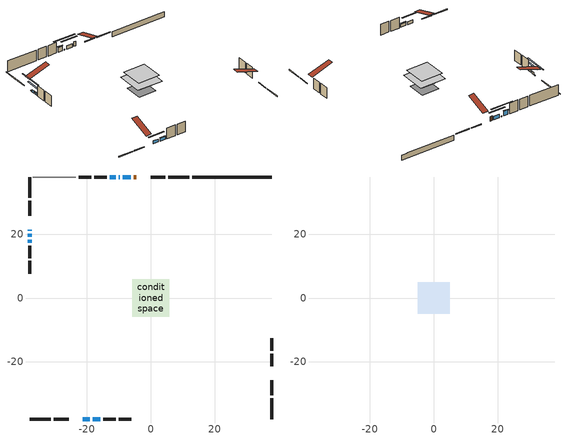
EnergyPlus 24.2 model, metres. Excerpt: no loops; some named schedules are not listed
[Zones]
conditioned space
 floor outside (Floor1 construction): -2.8,-2.8 -2.8,2.8 2.8,2.8 2.8,-2.8 z0.43
 floor adiabatic (AdiabaticFloorConstruction): -5.85,-5.85 -5.85,5.85 5.85,5.85 5.85,-5.85 z2.87
 floor foundation (Slab1 construction): -4.01,-4.01 -4.01,4.01 4.01,4.01 4.01,-4.01 z-1.95
 wall outside (RimJoist1 construction): 12.09,37.86 5.52,37.86 / -37.86,-37.86 -31.29,-37.86 / -37.86,37.86 -37.86,31.29 / 37.86,-37.86 37.86,-31.29 z0.43:0.73
 wall outside (RimJoist2 construction): 4.59,37.86 -0.06,37.86 / -30.36,-37.86 -25.71,-37.86 / -37.86,30.36 -37.86,25.71 / 37.86,-30.36 37.86,-25.71 z0.43:0.73
 wall outside (AdiabaticWallConstruction 1): -4.46,37.86 -5.32,37.86 z0.43:2.46
 wall outside (AdiabaticWallConstruction): -6.25,37.86 -8.81,37.86 z0.43:1.92; -9.73,37.86 -10.03,37.86 / -37.86,21.31 -37.86,21.01 z0.43:0.78; -21.31,-37.86 -19.01,-37.86 z0.43:1.77; -37.86,20.08 -37.86,19.19 z0.43:1.48; -10.96,37.86 -12.81,37.86 z0.43:2.59; -18.08,-37.86 -15.73,-37.86 z0.43:1.8; -37.86,18.26 -37.86,17.34 z0.43:1.5
 wall outside (Wall1 construction): -13.74,37.86 -17.64,37.86 / -14.8,-37.86 -10.91,-37.86 / -37.86,16.41 -37.86,12.51 / 37.86,-21.31 37.86,-17.41 z0.43:5.31
 wall outside (Wall2 construction): -18.57,37.86 -22.5,37.86 / -9.98,-37.86 -6.05,-37.86 / -37.86,11.59 -37.86,7.65 / 37.86,-16.48 37.86,-12.55 z0.43:5.31
 wall foundation (FoundationWall1 construction): 13.02,37.86,-1.95 13.02,37.86,0.43 35.38,37.86,0.43 35.38,37.86,0.35 37.86,37.86,0.35 37.86,37.86,-1.95
 wall adiabatic (Wall3 construction): -23.43,37.86 -36.94,37.86 z0.43:5.31
 window (WindowConstruction): -6.25,37.86 -8.81,37.86 z0.43:1.92
 window (WindowConstruction 6): -9.74,37.86 -10.03,37.86 z0.43:0.77
 window (WindowConstruction 7): -37.86,21.31 -37.86,21.01 z0.43:0.77
 window (WindowConstruction 1): -21.31,-37.86 -19.01,-37.86 z0.43:1.77
 window (WindowConstruction 2): -37.86,20.08 -37.86,19.19 z0.43:1.48
 window (WindowConstruction 3): -10.96,37.86 -12.81,37.86 z0.43:2.59
 window (WindowConstruction 4): -18.08,-37.86 -15.73,-37.86 z0.43:1.8
 window (WindowConstruction 5): -37.86,18.26 -37.86,17.34 z0.43:1.5
 door (Door): -4.46,37.86 -5.32,37.86 z0.43:2.46
 ceiling adiabatic (AdiabaticFloorConstruction): 5.85,-5.85 5.85,5.85 -5.85,5.85 -5.85,-5.85 z2.87
attic - vented
 floor to conditioned space (Floor2 construction Reversed): -4.95,-4.95 -4.95,4.95 4.95,4.95 4.95,-4.95 z5.31
 roof outside (Roof1 construction): -3.54,37.86,5.31 -3.54,28.21,8.52 -0.99,28.21,8.52 -0.99,37.86,5.31; -22.23,-37.86,5.31 -22.23,-28.21,8.52 -24.78,-28.21,8.52 -24.78,-37.86,5.31; -37.86,22.23,5.31 -28.21,22.23,8.52 -28.21,24.78,8.52 -37.86,24.78,5.31; 37.86,-22.23,5.31 28.21,-22.23,8.52 28.21,-24.78,8.52 37.86,-24.78,5.31
shading: -11.38,37.86 -3.67,37.86 -3.67,38.28 -11.38,38.28 z4.5; -15.05,37.86 -4.72,37.86 -4.72,38.28 -15.05,38.28 z5.79; -37.86,15.99 -37.86,26.33 -38.28,26.33 -38.28,15.99 z5.79; -16.43,-37.86 -23.88,-37.86 -23.88,-38.28 -16.43,-38.28 z4.35; -37.86,16.61 -37.86,22.66 -38.28,22.66 -38.28,16.61 z4.05; -13.01,37.86 -10.76,37.86 -10.76,38.28 -13.01,38.28 z2.79; -15.53,-37.86 -18.29,-37.86 -18.29,-38.28 -15.53,-38.28 z2; -37.86,17.14 -37.86,18.46 -38.28,18.46 -38.28,17.14 z1.7
[Building]
Building 1: Terrain=Suburbs
[Site:Location]
Toronto City Centre_ON: Latitude {deg}=43.63; Longitude {deg}=-79.39; Time Zone {hr}=-5; Elevation {m}=77; Keep Site Location Information=Yes
[Site:GroundTemperature:Shallow]
5.01852, 3.26908, 3.12898, 3.95918, 7.29196, 10.6092, 13.4851, 15.3069, 15.4617, 13.9799, 11.1774, 7.9619
[Site:WaterMainsTemperature]
Calculation Method=Schedule; Temperature Schedule=mains temperature schedule
[Material] Roughness=Rough; Thermal Absorptance=0.9
Name | Thickness {m} | Conductivity {W/m-K} | Density {kg/m3} | Specific Heat {J/kg-K} | Solar Absorptance | Visible Absorptance
asphalt or fiberglass shingles | 0.00635 | 0.162714 | 1121.4 | 1465.45 | 0.4 | 0.4
ceiling loosefill ins | 0.254 | 0.0480833 | 16.02 | 1046.75 | 0.7 | 0.7
ceiling stud and cavity | 0.1397 | 0.171354 | 65.682 | 1177.47 | 0.7 | 0.7
concrete 4.0 in. | 0.1016 | 1.803125 | 2242.8 | 837.4 | 0.7 | 0.7
concrete 8.0 in. | 0.2032 | 1.803125 | 2242.8 | 837.4 | 0.7 | 0.7
door material | 0.04445 | 0.327969 | 512.64 | 1214.23 | 0.7 | 0.7
exterior vertical ins | 0.0304294 | 0.029427 | 32.04 | 1214.23 | 0.7 | 0.7
floor covering | 0.0127 | 0.0433444 | 54.468 | 1339.84 | 0.6 | 0.6
floor rigid ins | 0.103632 | 0.029427 | 32.04 | 1214.23 | 0.7 | 0.7
floor rigid ins 1; wall rigid ins | 0.512978 | 0.029427 | 32.04 | 1214.23 | 0.7 | 0.7
floor stud and cavity | 0.1397 | 0.52473 | 92.3553 | 1139.71 | 0.7 | 0.7
floor stud and cavity 1 | 0.1397 | 1.75129 | 37.0049 | 1207.88 | 0.7 | 0.7
furniture material conditioned space 1 | 0.1524 | 0.115458 | 640.8 | 1214.23 | 0.6 | 0.6
gypsum board | 0.0127 | 0.160291 | 801 | 837.4 | 0.6 | 0.6
gypsum board 1 | 0.0127 | 0.160291 | 801 | 837.4 | 0.7 | 0.7
osb sheathing 0.5 in. | 0.0127 | 0.115458 | 512.64 | 1214.23 | 0.7 | 0.7
osb sheathing 0.5 in. 1 | 0.0127 | 0.115458 | 512.64 | 1214.23 | 0.4 | 0.4
osb sheathing 0.75 in. | 0.01905 | 0.115458 | 512.64 | 1214.23 | 0.7 | 0.7
osb sheathing 2.0 in. | 0.0508 | 0.115458 | 512.64 | 1214.23 | 0.7 | 0.7
rim joist rigid ins | 0.051816 | 0.029427 | 32.04 | 1214.23 | 0.7 | 0.7
rim joist stud and cavity | 0.0508 | 0.0451784 | 125.044 | 1163.47 | 0.6 | 0.6
rim joist stud and cavity 1 | 0.0508 | 0.0348607 | 125.044 | 1163.47 | 0.6 | 0.6
wall stud and cavity | 0.1397 | 0.0821308 | 139.0536 | 1170.24 | 0.7 | 0.7
wall stud and cavity 1 | 0.1397 | 0.0749503 | 139.0536 | 1170.24 | 0.7 | 0.7
wall stud and cavity 2 | 0.0889 | 0.380278 | 52.3479 | 1209.89 | 0.7 | 0.7
wall stud and cavity 3 | 0.0889 | 0.391764 | 83.0341 | 1211.67 | 0.7 | 0.7
wood siding | 0.0254 | 0.102417 | 544.68 | 1172.36 | 0.4 | 0.4
wood siding 1; wood siding 2; wood siding 3 | 0.0254 | 0.102417 | 544.68 | 1172.36 | 0.7 | 0.7
[WindowMaterial:SimpleGlazingSystem]
Name | U-Factor {W/m2-K} | Solar Heat Gain Coefficient
WindowMaterial | 2.90941 | 0.68
WindowMaterial 1 | 2.918492 | 0.67
WindowMaterial 2 | 2.94461 | 0.64
WindowMaterial 3 | 2.88102 | 0.7
WindowMaterial 4 | 2.91679 | 0.67
WindowMaterial 5 | 2.94177 | 0.65
WindowMaterial 6 | 5.76317 | 0.53
[Construction]
AdiabaticFloorConstruction: floor stud and cavity 1, floor rigid ins 1, osb sheathing 0.75 in., floor covering
AdiabaticWallConstruction: wood siding 2, wall rigid ins, wall stud and cavity 2, gypsum board
AdiabaticWallConstruction 1: wood siding 3, wall rigid ins, wall stud and cavity 2, gypsum board
Door: door material
Floor1 construction: floor stud and cavity, floor rigid ins, osb sheathing 0.75 in., floor covering
Floor2 construction Reversed: gypsum board, ceiling stud and cavity, ceiling loosefill ins
FoundationWall1 construction: concrete 8.0 in., gypsum board 1
furniture construction conditioned space 1: furniture material conditioned space 1
PartitionWallConstruction: gypsum board, wall stud and cavity 3, gypsum board
RimJoist1 construction: wood siding 1, osb sheathing 2.0 in., rim joist stud and cavity
RimJoist2 construction: wood siding 1, rim joist rigid ins, osb sheathing 2.0 in., rim joist stud and cavity 1
Roof1 construction: asphalt or fiberglass shingles
Slab1 construction: concrete 4.0 in.
Wall1 construction; Wall2 construction: wood siding, osb sheathing 0.5 in., wall stud and cavity, gypsum board
Wall3 construction: osb sheathing 0.5 in. 1, wall stud and cavity 1, gypsum board
WindowConstruction: WindowMaterial
WindowConstruction 1: WindowMaterial 1
WindowConstruction 2: WindowMaterial 2
WindowConstruction 3: WindowMaterial 3
WindowConstruction 4: WindowMaterial 4
WindowConstruction 5: WindowMaterial 5
WindowConstruction 6; WindowConstruction 7: WindowMaterial 6
[Zone] Multiplier=1; Part of Total Floor Area=Yes
Name | Volume {m3}
attic - vented | 51.288
conditioned space | 515.9
[Space]
Name | Zone | Volume {m3}
attic - vented 1 | attic - vented | 51.288
conditioned space 1 | conditioned space | 515.9
[ZoneInfiltration:EffectiveLeakageArea]
infil attic - vented 1: Zone or Space=attic - vented 1; Schedule=Always On Discrete; Effective Air Leakage Area {cm2}=4134.74; Stack Coefficient=0.000223727; Wind Coefficient=1.0106e-05
[ZoneMixing]
whole house fan mix: Zone or Space=attic - vented; Schedule=Always On Continuous; Design Flow Rate Calculation Method=Flow/Zone; Design Flow Rate {m3/s}=0; Source Zone or Space=conditioned space
[SurfaceProperty:ExposedFoundationPerimeter]
Slab1: Exposed Perimeter Calculation Method=TotalExposedPerimeter; Total Exposed Perimeter {m}=24.841
[InternalMass] Zone or ZoneList=conditioned space; Space or SpaceList=conditioned space 1
Name | Construction | Surface Area {m2}
furniture mass conditioned space 1 | furniture construction conditioned space 1 | 93.0403
partition wall mass | PartitionWallConstruction | 232.601
[Lights]
interior lighting: Zone or ZoneList or Space or SpaceList=conditioned space 1; Schedule=interior lighting schedule; Design Level Calculation Method=LightingLevel; Lighting Level {W}=343.2; Return Air Fraction=0; Fraction Radiant=0.6; Fraction Visible=0.2; Fraction Replaceable=1
[People]
occupants: Zone or ZoneList or Space or SpaceList=conditioned space 1; Number of People Schedule=occupants schedule; Number of People Calculation Method=People; Number of People=3; Fraction Radiant=0.314171; Sensible Heat Fraction=0.56303; Activity Level Schedule=occupants activity schedule; Carbon Dioxide Generation Rate {m3/s-W}=0; Enable ASHRAE 55 Comfort Warnings=No; Mean Radiant Temperature Calculation Type=EnclosureAveraged
[ElectricEquipment] Zone or ZoneList or Space or SpaceList=conditioned space 1; Design Level Calculation Method=EquipmentLevel
Name | Schedule | Design Level {W} | Fraction Latent | Fraction Radiant | Fraction Lost
clothes dryer | clothes dryer schedule | 140.772 | 0.015 | 0.081 | 0.85
clothes washer | clothes washer schedule | 32.1985 | 0.03 | 0.162 | 0.7
cooking range | cooking range schedule | 208.969 | 0.08 | 0.432 | 0.2
dishwasher | dishwasher schedule | 66.8632 | 0.3 | 0.18 | 0.4
fridge | fridge schedule | 72.9452 | 0 | 0.6 | 0
mech vent bath fan 0 | mech vent bath fan 0 schedule | 50.2 | 0 | 0 | 1
mech vent house fan | mech vent house fan schedule | 0 | 0 | 0 | 1
mech vent house fan cfis | mech vent house fan cfis schedule | 0 | 0 | 0 | 0
misc plug loads | misc plug loads schedule | 494.7 | 0.045 | 0.513 | 0.1
whole house fan | Always On Discrete | 0 | 0 | 0 | 1
[OtherEquipment] Zone or ZoneList or Space or SpaceList=conditioned space 1; Design Level Calculation Method=EquipmentLevel
Name | Fuel Type | Schedule | Design Level {W} | Fraction Latent | Fraction Radiant | Fraction Lost
clothes dryer 1 | Electricity | clothes dryer schedule | 0 | 0.015 | 0.081 | 0.85
cooking range 1 | Electricity | cooking range schedule | 0 | 0.08 | 0.432 | 0.2
general water use latent | None | general water use schedule | 59.3978 | 1 | 0 | 0
general water use sensible | None | general water use schedule | -58.539 | 0 | 0.6 | 0
mech vent house fan latent load | None | Always On Discrete | 0 | 1 | 0 | 0
mech vent house fan sensible load | None | Always On Discrete | 0 | 0 | 0 | 0
water heater energy adjustment1 | NaturalGas | Always On Discrete | 0.01 | 0 | 0 | 1
[ZoneInfiltration:DesignFlowRate] Zone or ZoneList or Space or SpaceList=conditioned space 1; Schedule=Always On Discrete; Design Flow Rate Calculation Method=Flow/Zone; Design Flow Rate {m3/s}=0
infil flow; natural vent flow; whole house fan flow
[AvailabilityManager:Scheduled]
central ac and furnace airloop Availability Manager: Schedule=Always On Discrete
[Foundation:Kiva]
Foundation Kiva 1: Initial Indoor Air Temperature {C}=18; Wall Height Above Grade {m}=0.430012; Wall Depth Below Slab {m}=0.2032; Custom Block Material Name 1=exterior vertical ins; Custom Block Depth 1 {m}=2.38; Custom Block X Position 1 {m}=0.2159; Custom Block Z Position 1 {m}=0
[Foundation:Kiva:Settings]
Soil Conductivity {W/m-K}=0.849921; Soil Density {kg/m3}=1842.3; Soil Specific Heat {J/kg-K}=418.7; Ground Solar Absorptivity=0.9; Ground Thermal Absorptivity=0.9; Ground Surface Roughness {m}=0.03; Far-Field Width {m}=40; Deep-Ground Boundary Condition=ZeroFlux; Deep-Ground Depth {m}=40; Minimum Cell Dimension {m}=0.2; Maximum Cell Growth Coefficient=3; Simulation Timestep=Timestep
[Exterior:Lights]
exterior lighting: Schedule=exterior lighting schedule; Design Level {W}=75.6
[EnergyManagementSystem:GlobalVariable]
central_ac_and_furnace_airloop_Fan_RTF
infil_program_Qfan
infil_program_Qinf
natural_vent_program_Qnv
natural_vent_program_Qwhf
[EnergyManagementSystem:Sensor]
Name | Output:Variable or Output:Meter Index Key | Output:Variable or Output:Meter
airflow_gain | infil flow | Infiltration Sensible Heat Gain Energy
airflow_gain_1 | natural vent flow | Infiltration Sensible Heat Gain Energy
airflow_gain_2 | whole house fan flow | Infiltration Sensible Heat Gain Energy
airflow_loss | infil flow | Infiltration Sensible Heat Loss Energy
airflow_loss_1 | natural vent flow | Infiltration Sensible Heat Loss Energy
airflow_loss_2 | whole house fan flow | Infiltration Sensible Heat Loss Energy
clg_load_cond |  | Cooling:EnergyTransfer:Zone:CONDITIONED SPACE
clg_sp_s; clg_sp_s_1 | cooling setpoint | Schedule Value
clothes_dryer_exhaust_0_sch_s | clothes dryer exhaust 0 schedule | Schedule Value
cool_season | cooling season schedule | Schedule Value
htg_load_cond |  | Heating:EnergyTransfer:Zone:CONDITIONED SPACE
htg_sp_s; htg_sp_s_1 | heating setpoint | Schedule Value
ig_ee_conv | clothes dryer | Electric Equipment Convective Heating Energy
ig_ee_conv_2 | cooking range | Electric Equipment Convective Heating Energy
ig_ee_conv_4 | fridge | Electric Equipment Convective Heating Energy
ig_ee_conv_5 | misc plug loads | Electric Equipment Convective Heating Energy
ig_ee_conv_6 | whole house fan | Electric Equipment Convective Heating Energy
ig_ee_rad | clothes dryer | Electric Equipment Radiant Heating Energy
ig_ee_rad_2 | cooking range | Electric Equipment Radiant Heating Energy
ig_ee_rad_4 | fridge | Electric Equipment Radiant Heating Energy
ig_ee_rad_5 | misc plug loads | Electric Equipment Radiant Heating Energy
ig_ee_rad_6 | whole house fan | Electric Equipment Radiant Heating Energy
ig_lgt_conv | interior lighting | Lights Convective Heating Energy
ig_lgt_rad | interior lighting | Lights Radiant Heating Energy
ig_lgt_vis | interior lighting | Lights Visible Radiation Heating Energy
ig_oe_conv | clothes dryer 1 | Other Equipment Convective Heating Energy
ig_oe_conv_1 | cooking range 1 | Other Equipment Convective Heating Energy
ig_oe_conv_2 | general water use latent | Other Equipment Convective Heating Energy
ig_oe_conv_3 | general water use sensible | Other Equipment Convective Heating Energy
ig_oe_conv_4 | water heater energy adjustment1 | Other Equipment Convective Heating Energy
ig_oe_rad | clothes dryer 1 | Other Equipment Radiant Heating Energy
ig_oe_rad_1 | cooking range 1 | Other Equipment Radiant Heating Energy
ig_oe_rad_2 | general water use latent | Other Equipment Radiant Heating Energy
ig_oe_rad_3 | general water use sensible | Other Equipment Radiant Heating Energy
ig_oe_rad_4 | water heater energy adjustment1 | Other Equipment Radiant Heating Energy
ig_ppl_conv | occupants | People Convective Heating Energy
ig_ppl_rad | occupants | People Radiant Heating Energy
im_conv | furniture mass conditioned space 1 | Surface Inside Face Convection Heat Gain Energy
im_conv_1 | partition wall mass | Surface Inside Face Convection Heat Gain Energy
im_ig | furniture mass conditioned space 1 | Surface Inside Face Internal Gains Radiation Heat Gain Energy
im_ig_1 | partition wall mass | Surface Inside Face Internal Gains Radiation Heat Gain Energy
im_lgt | furniture mass conditioned space 1 | Surface Inside Face Lights Radiation Heat Gain Energy
im_lgt_1 | partition wall mass | Surface Inside Face Lights Radiation Heat Gain Energy
im_sol | furniture mass conditioned space 1 | Surface Inside Face Solar Radiation Heat Gain Energy
im_sol_1 | partition wall mass | Surface Inside Face Solar Radiation Heat Gain Energy
im_surf | furniture mass conditioned space 1 | Surface Inside Face Net Surface Thermal Radiation Heat Gain Energy
im_surf_1 | partition wall mass | Surface Inside Face Net Surface Thermal Radiation Heat Gain Energy
mech_vent_bath_fan_0_sch_s | mech vent bath fan 0 schedule | Schedule Value
mv_conv | mech vent bath fan 0 | Electric Equipment Convective Heating Energy
mv_conv_1 | mech vent house fan | Electric Equipment Convective Heating Energy
mv_conv_2 | mech vent house fan cfis | Electric Equipment Convective Heating Energy
mv_conv_3 | mech vent house fan latent load | Other Equipment Convective Heating Energy
mv_conv_4 | mech vent house fan sensible load | Other Equipment Convective Heating Energy
mv_rad | mech vent bath fan 0 | Electric Equipment Radiant Heating Energy
mv_rad_1 | mech vent house fan | Electric Equipment Radiant Heating Energy
mv_rad_2 | mech vent house fan cfis | Electric Equipment Radiant Heating Energy
mv_rad_3 | mech vent house fan latent load | Other Equipment Radiant Heating Energy
mv_rad_4 | mech vent house fan sensible load | Other Equipment Radiant Heating Energy
natural_vent_s | natural vent schedule | Schedule Value
out_pb_s |  | Site Outdoor Air Barometric Pressure
out_wt_s |  | Site Outdoor Air Humidity Ratio
site_vw_s |  | Site Wind Speed
ss_back_out | Window1 | Surface Window Shortwave from Zone Back Out Window Heat Transfer Rate
ss_back_out_1 | Window10 | Surface Window Shortwave from Zone Back Out Window Heat Transfer Rate
ss_back_out_2 | Window11 | Surface Window Shortwave from Zone Back Out Window Heat Transfer Rate
ss_back_out_3 | Window3 | Surface Window Shortwave from Zone Back Out Window Heat Transfer Rate
ss_back_out_4 | Window5 | Surface Window Shortwave from Zone Back Out Window Heat Transfer Rate
ss_back_out_5 | Window6 | Surface Window Shortwave from Zone Back Out Window Heat Transfer Rate
ss_back_out_6 | Window7 | Surface Window Shortwave from Zone Back Out Window Heat Transfer Rate
ss_back_out_7 | Window9 | Surface Window Shortwave from Zone Back Out Window Heat Transfer Rate
ss_conv | Door1 | Surface Inside Face Convection Heat Gain Energy
ss_conv_1 | Window1 | Surface Inside Face Convection Heat Gain Energy
ss_conv_2 | Window10 | Surface Inside Face Convection Heat Gain Energy
ss_conv_3 | Window11 | Surface Inside Face Convection Heat Gain Energy
ss_conv_4 | Window3 | Surface Inside Face Convection Heat Gain Energy
ss_conv_5 | Window5 | Surface Inside Face Convection Heat Gain Energy
ss_conv_6 | Window6 | Surface Inside Face Convection Heat Gain Energy
ss_conv_7 | Window7 | Surface Inside Face Convection Heat Gain Energy
ss_conv_8 | Window9 | Surface Inside Face Convection Heat Gain Energy
ss_ig | Door1 | Surface Inside Face Internal Gains Radiation Heat Gain Energy
ss_ig_1 | Window1 | Surface Inside Face Internal Gains Radiation Heat Gain Energy
ss_ig_2 | Window10 | Surface Inside Face Internal Gains Radiation Heat Gain Energy
ss_ig_3 | Window11 | Surface Inside Face Internal Gains Radiation Heat Gain Energy
ss_ig_4 | Window3 | Surface Inside Face Internal Gains Radiation Heat Gain Energy
ss_ig_5 | Window5 | Surface Inside Face Internal Gains Radiation Heat Gain Energy
ss_ig_6 | Window6 | Surface Inside Face Internal Gains Radiation Heat Gain Energy
ss_ig_7 | Window7 | Surface Inside Face Internal Gains Radiation Heat Gain Energy
ss_ig_8 | Window9 | Surface Inside Face Internal Gains Radiation Heat Gain Energy
ss_lgt | Door1 | Surface Inside Face Lights Radiation Heat Gain Energy
ss_sol | Door1 | Surface Inside Face Solar Radiation Heat Gain Energy
ss_surf | Door1 | Surface Inside Face Net Surface Thermal Radiation Heat Gain Energy
ss_surf_1 | Window1 | Surface Inside Face Net Surface Thermal Radiation Heat Gain Energy
ss_surf_2 | Window10 | Surface Inside Face Net Surface Thermal Radiation Heat Gain Energy
ss_surf_3 | Window11 | Surface Inside Face Net Surface Thermal Radiation Heat Gain Energy
ss_surf_4 | Window3 | Surface Inside Face Net Surface Thermal Radiation Heat Gain Energy
ss_surf_5 | Window5 | Surface Inside Face Net Surface Thermal Radiation Heat Gain Energy
ss_surf_6 | Window6 | Surface Inside Face Net Surface Thermal Radiation Heat Gain Energy
ss_surf_7 | Window7 | Surface Inside Face Net Surface Thermal Radiation Heat Gain Energy
ss_surf_8 | Window9 | Surface Inside Face Net Surface Thermal Radiation Heat Gain Energy
ss_trans_in | Window1 | Surface Window Transmitted Solar Radiation Rate
ss_trans_in_1 | Window10 | Surface Window Transmitted Solar Radiation Rate
ss_trans_in_2 | Window11 | Surface Window Transmitted Solar Radiation Rate
ss_trans_in_3 | Window3 | Surface Window Transmitted Solar Radiation Rate
ss_trans_in_4 | Window5 | Surface Window Transmitted Solar Radiation Rate
ss_trans_in_5 | Window6 | Surface Window Transmitted Solar Radiation Rate
ss_trans_in_6 | Window7 | Surface Window Transmitted Solar Radiation Rate
ss_trans_in_7 | Window9 | Surface Window Transmitted Solar Radiation Rate
ss_trans_out | Window1 | Surface Inside Face Initial Transmitted Diffuse Transmitted Out Window Solar Radiation Rate
ss_trans_out_1 | Window10 | Surface Inside Face Initial Transmitted Diffuse Transmitted Out Window Solar Radiation Rate
ss_trans_out_2 | Window11 | Surface Inside Face Initial Transmitted Diffuse Transmitted Out Window Solar Radiation Rate
ss_trans_out_3 | Window3 | Surface Inside Face Initial Transmitted Diffuse Transmitted Out Window Solar Radiation Rate
ss_trans_out_4 | Window5 | Surface Inside Face Initial Transmitted Diffuse Transmitted Out Window Solar Radiation Rate
ss_trans_out_5 | Window6 | Surface Inside Face Initial Transmitted Diffuse Transmitted Out Window Solar Radiation Rate
ss_trans_out_6 | Window7 | Surface Inside Face Initial Transmitted Diffuse Transmitted Out Window Solar Radiation Rate
ss_trans_out_7 | Window9 | Surface Inside Face Initial Transmitted Diffuse Transmitted Out Window Solar Radiation Rate
s_conv | Floor1 | Surface Inside Face Convection Heat Gain Energy
s_conv_1 | Floor2 | Surface Inside Face Convection Heat Gain Energy
s_conv_10 | RimJoist2:180 | Surface Inside Face Convection Heat Gain Energy
s_conv_11 | RimJoist2:270 | Surface Inside Face Convection Heat Gain Energy
s_conv_12 | RimJoist2:90 | Surface Inside Face Convection Heat Gain Energy
s_conv_13 | Slab1 | Surface Inside Face Convection Heat Gain Energy
s_conv_14 | Wall1:0 | Surface Inside Face Convection Heat Gain Energy
s_conv_15 | Wall1:180 | Surface Inside Face Convection Heat Gain Energy
s_conv_16 | Wall1:270 | Surface Inside Face Convection Heat Gain Energy
s_conv_17 | Wall1:90 | Surface Inside Face Convection Heat Gain Energy
s_conv_18 | Wall2:0 | Surface Inside Face Convection Heat Gain Energy
s_conv_19 | Wall2:180 | Surface Inside Face Convection Heat Gain Energy
s_conv_2 | FoundationWall1 | Surface Inside Face Convection Heat Gain Energy
s_conv_20 | Wall2:270 | Surface Inside Face Convection Heat Gain Energy
s_conv_21 | Wall2:90 | Surface Inside Face Convection Heat Gain Energy
s_conv_22 | Wall3 | Surface Inside Face Convection Heat Gain Energy
s_conv_3 | inferred conditioned ceiling | Surface Inside Face Convection Heat Gain Energy
s_conv_4 | inferred conditioned floor | Surface Inside Face Convection Heat Gain Energy
s_conv_5 | RimJoist1:0 | Surface Inside Face Convection Heat Gain Energy
s_conv_6 | RimJoist1:180 | Surface Inside Face Convection Heat Gain Energy
s_conv_7 | RimJoist1:270 | Surface Inside Face Convection Heat Gain Energy
s_conv_8 | RimJoist1:90 | Surface Inside Face Convection Heat Gain Energy
s_conv_9 | RimJoist2:0 | Surface Inside Face Convection Heat Gain Energy
s_ig | Floor1 | Surface Inside Face Internal Gains Radiation Heat Gain Energy
s_ig_1 | Floor2 | Surface Inside Face Internal Gains Radiation Heat Gain Energy
s_ig_10 | RimJoist2:180 | Surface Inside Face Internal Gains Radiation Heat Gain Energy
s_ig_11 | RimJoist2:270 | Surface Inside Face Internal Gains Radiation Heat Gain Energy
s_ig_12 | RimJoist2:90 | Surface Inside Face Internal Gains Radiation Heat Gain Energy
s_ig_13 | Slab1 | Surface Inside Face Internal Gains Radiation Heat Gain Energy
s_ig_14 | Wall1:0 | Surface Inside Face Internal Gains Radiation Heat Gain Energy
s_ig_15 | Wall1:180 | Surface Inside Face Internal Gains Radiation Heat Gain Energy
s_ig_16 | Wall1:270 | Surface Inside Face Internal Gains Radiation Heat Gain Energy
s_ig_17 | Wall1:90 | Surface Inside Face Internal Gains Radiation Heat Gain Energy
s_ig_18 | Wall2:0 | Surface Inside Face Internal Gains Radiation Heat Gain Energy
s_ig_19 | Wall2:180 | Surface Inside Face Internal Gains Radiation Heat Gain Energy
s_ig_2 | FoundationWall1 | Surface Inside Face Internal Gains Radiation Heat Gain Energy
s_ig_20 | Wall2:270 | Surface Inside Face Internal Gains Radiation Heat Gain Energy
s_ig_21 | Wall2:90 | Surface Inside Face Internal Gains Radiation Heat Gain Energy
s_ig_22 | Wall3 | Surface Inside Face Internal Gains Radiation Heat Gain Energy
s_ig_3 | inferred conditioned ceiling | Surface Inside Face Internal Gains Radiation Heat Gain Energy
s_ig_4 | inferred conditioned floor | Surface Inside Face Internal Gains Radiation Heat Gain Energy
s_ig_5 | RimJoist1:0 | Surface Inside Face Internal Gains Radiation Heat Gain Energy
s_ig_6 | RimJoist1:180 | Surface Inside Face Internal Gains Radiation Heat Gain Energy
s_ig_7 | RimJoist1:270 | Surface Inside Face Internal Gains Radiation Heat Gain Energy
s_ig_8 | RimJoist1:90 | Surface Inside Face Internal Gains Radiation Heat Gain Energy
s_ig_9 | RimJoist2:0 | Surface Inside Face Internal Gains Radiation Heat Gain Energy
s_lgt | Floor1 | Surface Inside Face Lights Radiation Heat Gain Energy
s_lgt_1 | Floor2 | Surface Inside Face Lights Radiation Heat Gain Energy
s_lgt_10 | RimJoist2:180 | Surface Inside Face Lights Radiation Heat Gain Energy
s_lgt_11 | RimJoist2:270 | Surface Inside Face Lights Radiation Heat Gain Energy
